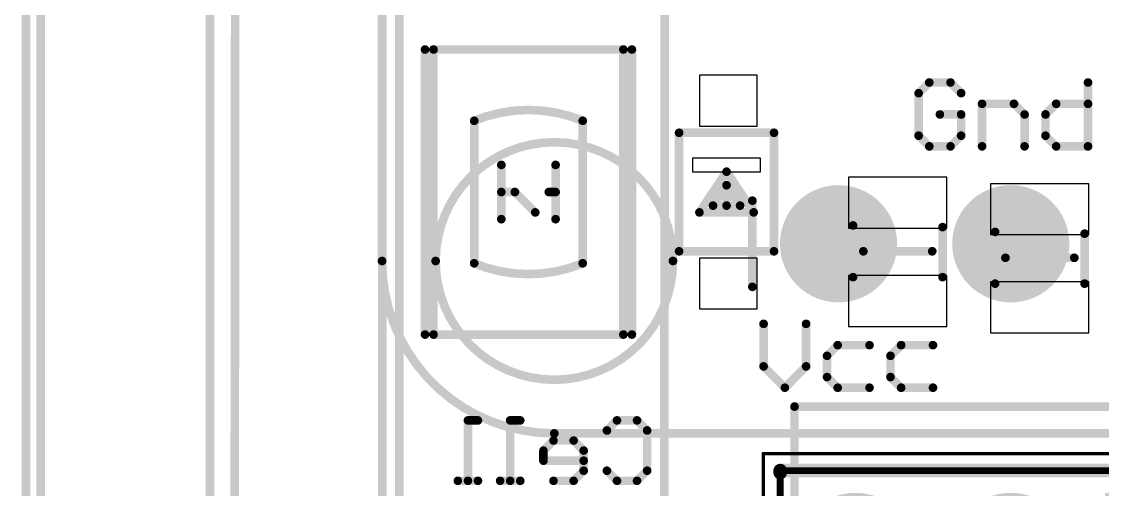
# Model space of a CAD drawing. Header units: millimetres. Extents: x 14 to 185, y 20 to 238.
# Drawn here: x 13.61 to 29.54, y 61.79 to 68.68 of the extents above; entities that cross this region are included whole.
import ezdxf

# ---------------------------------------------------------------- set-up
doc = ezdxf.new("R2010")
doc.units = ezdxf.units.MM
for name, color, linetype in [('BottomLayer', 5, 'Continuous'), ('BottomOverlay', 54, 'Continuous'), ('BottomSolder', 6, 'Continuous'), ('Mechanical1', 6, 'Continuous'), ('Mechanical13', 56, 'Continuous'), ('Mechanical15', 56, 'Continuous'), ('Mechanical9', 56, 'Continuous'), ('MultiLayer', 9, 'Continuous'), ('PadHoleLayer', 156, 'Continuous'), ('TopLayer', 1, 'Continuous'), ('TopOverlay', 2, 'Continuous'), ('TopSolder', 216, 'Continuous')]:
    doc.layers.add(name, color=color, linetype=linetype)

# ---------------------------------------------------------------- blocks, each defined once
blk = doc.blocks.new('TO_251_3_8')
at = {"layer": 'BottomLayer', "const_width": 0.8}
for points in [[(-0.4, 0, 1), (0.4, 0, 1)], [(-0.4, -2.29, 1), (0.4, -2.29, 1)]]:
    blk.add_lwpolyline(points, format="xyb", close=True, dxfattribs=at)
at = {"layer": 'BottomLayer'}
blk.add_solid([(-0.8, 1.49), (0.8, 1.49), (-0.8, 3.09), (0.8, 3.09)], dxfattribs=at)
at = {"layer": 'BottomSolder', "const_width": 0.902}
for points in [[(-0.451, 0, 1), (0.451, 0, 1)], [(-0.451, -2.29, 1), (0.451, -2.29, 1)]]:
    blk.add_lwpolyline(points, format="xyb", close=True, dxfattribs=at)
at = {"layer": 'BottomSolder'}
blk.add_solid([(-0.902, 1.388), (0.902, 1.388), (-0.902, 3.192), (0.902, 3.192)], dxfattribs=at)
at = {"layer": 'Mechanical13', "const_width": 0.1}
for points in [[(1.27, 3.4), (-1.23, 3.4)], [(-1.23, -3.4), (-1.23, 3.4)], [(0.77, -3.4), (0.77, 3.4)], [(1.27, -3.4), (1.27, 3.4)], [(1.27, -3.4), (-1.23, -3.4)]]:
    blk.add_lwpolyline(points, dxfattribs=at)
at = {"layer": 'Mechanical13', "const_width": 0.05}
for points in [[(-1.255, 3.4, 1), (-1.205, 3.4, 1)], [(-1.255, 3.4, 1), (-1.205, 3.4, 1)], [(0.745, 3.4, 1), (0.795, 3.4, 1)], [(1.245, 3.4, 1), (1.295, 3.4, 1)], [(1.245, 3.4, 1), (1.295, 3.4, 1)], [(-1.255, -3.4, 1), (-1.205, -3.4, 1)], [(-1.255, -3.4, 1), (-1.205, -3.4, 1)], [(0.745, -3.4, 1), (0.795, -3.4, 1)], [(1.245, -3.4, 1), (1.295, -3.4, 1)], [(1.245, -3.4, 1), (1.295, -3.4, 1)]]:
    blk.add_lwpolyline(points, format="xyb", close=True, dxfattribs=at)
at = {"layer": 'Mechanical15'}
for points, const_width in [([(1.52, 3.65), (-1.48, 3.65)], 0.05), ([(-1.48, -3.65), (-1.48, 3.65)], 0.05), ([(1.52, -3.65), (1.52, 3.65)], 0.05), ([(0, -0.5), (0, 0.5)], 0.1), ([(0.5, 0), (-0.5, 0)], 0.1), ([(1.52, -3.65), (-1.48, -3.65)], 0.05)]:
    blk.add_lwpolyline(points, dxfattribs=dict(at, const_width=const_width))
for points, const_width in [([(-1.492, 3.65, 1), (-1.468, 3.65, 1)], 0.025), ([(-1.492, 3.65, 1), (-1.468, 3.65, 1)], 0.025), ([(1.508, 3.65, 1), (1.532, 3.65, 1)], 0.025), ([(1.508, 3.65, 1), (1.532, 3.65, 1)], 0.025), ([(-0.025, 0.5, 1), (0.025, 0.5, 1)], 0.05), ([(-0.525, 0, 1), (-0.475, 0, 1)], 0.05), ([(0.475, 0, 1), (0.525, 0, 1)], 0.05), ([(-0.025, -0.5, 1), (0.025, -0.5, 1)], 0.05), ([(-1.492, -3.65, 1), (-1.468, -3.65, 1)], 0.025), ([(-1.492, -3.65, 1), (-1.468, -3.65, 1)], 0.025), ([(1.508, -3.65, 1), (1.532, -3.65, 1)], 0.025), ([(1.508, -3.65, 1), (1.532, -3.65, 1)], 0.025)]:
    blk.add_lwpolyline(points, format="xyb", close=True, dxfattribs=dict(at, const_width=const_width))
at = {"layer": 'MultiLayer', "const_width": 0.8}
for points in [[(-0.4, 0, 1), (0.4, 0, 1)], [(-0.4, -2.29, 1), (0.4, -2.29, 1)]]:
    blk.add_lwpolyline(points, format="xyb", close=True, dxfattribs=at)
at = {"layer": 'MultiLayer'}
blk.add_solid([(-0.8, 1.49), (0.8, 1.49), (-0.8, 3.09), (0.8, 3.09)], dxfattribs=at)
at = {"layer": 'PadHoleLayer', "const_width": 0.5}
for points in [[(-0.25, 2.29, 1), (0.25, 2.29, 1)], [(-0.25, 0, 1), (0.25, 0, 1)], [(-0.25, -2.29, 1), (0.25, -2.29, 1)]]:
    blk.add_lwpolyline(points, format="xyb", close=True, dxfattribs=at)
at = {"layer": 'TopLayer', "const_width": 0.8}
for points in [[(-0.4, 0, 1), (0.4, 0, 1)], [(-0.4, -2.29, 1), (0.4, -2.29, 1)]]:
    blk.add_lwpolyline(points, format="xyb", close=True, dxfattribs=at)
at = {"layer": 'TopLayer'}
blk.add_solid([(-0.8, 1.49), (0.8, 1.49), (-0.8, 3.09), (0.8, 3.09)], dxfattribs=at)
at = {"layer": 'TopOverlay'}
for points, const_width in [([(0.125, 4.05, 1), (-0.125, 4.05, 1)], 0.25), ([(-0.188, 4.05, 1), (-0.063, 4.05, 1)], 0.125), ([(0.063, 4.05, 1), (0.188, 4.05, 1)], 0.125), ([(0.72, 3.49, 1), (0.82, 3.49, 1)], 0.1), ([(-1.28, 3.4, 1), (-1.18, 3.4, 1)], 0.1), ([(-1.28, 3.4, 1), (-1.18, 3.4, 1)], 0.1), ([(-1.25, 3.4, 1), (-1.15, 3.4, 1)], 0.1), ([(0.72, 3.4, 1), (0.82, 3.4, 1)], 0.1), ([(1.15, 3.4, 1), (1.25, 3.4, 1)], 0.1), ([(1.22, 3.4, 1), (1.32, 3.4, 1)], 0.1), ([(1.22, 3.4, 1), (1.32, 3.4, 1)], 0.1), ([(-1.28, -3.4, 1), (-1.18, -3.4, 1)], 0.1), ([(-1.28, -3.4, 1), (-1.18, -3.4, 1)], 0.1), ([(-1.25, -3.4, 1), (-1.15, -3.4, 1)], 0.1), ([(0.72, -3.4, 1), (0.82, -3.4, 1)], 0.1), ([(1.15, -3.4, 1), (1.25, -3.4, 1)], 0.1), ([(1.22, -3.4, 1), (1.32, -3.4, 1)], 0.1), ([(1.22, -3.4, 1), (1.32, -3.4, 1)], 0.1), ([(0.72, -3.49, 1), (0.82, -3.49, 1)], 0.1)]:
    blk.add_lwpolyline(points, format="xyb", close=True, dxfattribs=dict(at, const_width=const_width))
at = {"layer": 'TopOverlay', "const_width": 0.2}
for points in [[(0.77, 3.4), (0.77, 3.49)], [(-1.23, -3.4), (-1.23, 3.4)], [(-1.2, 3.4), (-1.23, 3.4)], [(1.27, 3.4), (1.2, 3.4)], [(1.27, -3.4), (1.27, 3.4)], [(-1.2, -3.4), (-1.23, -3.4)], [(0.77, -3.49), (0.77, -3.4)], [(1.27, -3.4), (1.2, -3.4)]]:
    blk.add_lwpolyline(points, dxfattribs=at)
at = {"layer": 'TopSolder', "const_width": 0.902}
for points in [[(-0.451, 0, 1), (0.451, 0, 1)], [(-0.451, -2.29, 1), (0.451, -2.29, 1)]]:
    blk.add_lwpolyline(points, format="xyb", close=True, dxfattribs=at)
at = {"layer": 'TopSolder'}
blk.add_solid([(-0.902, 1.388), (0.902, 1.388), (-0.902, 3.192), (0.902, 3.192)], dxfattribs=at)
blk = doc.blocks.new('ADAFRUIT_904_11')
at = {"layer": 'BottomLayer', "const_width": 0.762}
for points in [[(-0.381, 0, 1), (0.381, 0, 1)], [(2.159, 0, 1), (2.921, 0, 1)]]:
    blk.add_lwpolyline(points, format="xyb", close=True, dxfattribs=at)
at = {"layer": 'BottomSolder', "const_width": 0.864}
for points in [[(-0.432, 0, 1), (0.432, 0, 1)], [(2.108, 0, 1), (2.972, 0, 1)]]:
    blk.add_lwpolyline(points, format="xyb", close=True, dxfattribs=at)
at = {"layer": 'MultiLayer', "const_width": 0.762}
for points in [[(-0.381, 0, 1), (0.381, 0, 1)], [(2.159, 0, 1), (2.921, 0, 1)]]:
    blk.add_lwpolyline(points, format="xyb", close=True, dxfattribs=at)
at = {"layer": 'PadHoleLayer', "const_width": 0.483}
for points in [[(-0.241, 0, 1), (0.241, 0, 1)], [(2.299, 0, 1), (2.781, 0, 1)]]:
    blk.add_lwpolyline(points, format="xyb", close=True, dxfattribs=at)
at = {"layer": 'TopLayer', "const_width": 0.762}
for points in [[(-0.381, 0, 1), (0.381, 0, 1)], [(2.159, 0, 1), (2.921, 0, 1)]]:
    blk.add_lwpolyline(points, format="xyb", close=True, dxfattribs=at)
at = {"layer": 'TopOverlay', "const_width": 0.127}
for points in [[(-6.731, -0.254), (-6.731, 16.906)], [(1.181, 2.219), (1.338, 2.376)], [(1.338, 2.376), (1.651, 2.376)], [(1.651, 2.376), (1.808, 2.219)], [(3.679, 1.435), (3.679, 2.376)], [(1.181, 1.592), (1.181, 2.219)], [(2.117, 1.435), (2.117, 2.062)], [(2.117, 2.062), (2.587, 2.062)], [(2.587, 2.062), (2.744, 1.905)], [(3.052, 1.905), (3.209, 2.062)], [(3.209, 2.062), (3.679, 2.062)], [(1.495, 1.905), (1.808, 1.905)], [(1.808, 1.592), (1.808, 1.905)], [(2.744, 1.435), (2.744, 1.905)], [(3.052, 1.592), (3.052, 1.905)], [(1.181, 1.592), (1.338, 1.435)], [(1.651, 1.435), (1.808, 1.592)], [(3.052, 1.592), (3.209, 1.435)], [(1.338, 1.435), (1.651, 1.435)], [(3.209, 1.435), (3.679, 1.435)], [(-1.27, -0.635), (-1.27, 0.635)], [(-1.105, -1.807), (-1.105, -1.18)], [(-0.478, -1.807), (-0.478, -1.18)], [(-0.169, -1.651), (-0.013, -1.494)], [(-0.013, -1.494), (0.458, -1.494)], [(0.766, -1.651), (0.923, -1.494)], [(0.923, -1.494), (1.393, -1.494)], [(-0.169, -1.964), (-0.169, -1.651)], [(0.766, -1.964), (0.766, -1.651)], [(-1.105, -1.807), (-0.791, -2.121)], [(-0.791, -2.121), (-0.478, -1.807)], [(-0.169, -1.964), (-0.013, -2.121)], [(0.766, -1.964), (0.923, -2.121)], [(-0.013, -2.121), (0.458, -2.121)], [(0.923, -2.121), (1.393, -2.121)], [(-4.191, -2.794), (16.129, -2.794)]]:
    blk.add_lwpolyline(points, dxfattribs=at)
at = {"layer": 'TopOverlay'}
for points, const_width in [([(1.306, 2.376, 1), (1.37, 2.376, 1)], 0.0635), ([(1.306, 2.376, 1), (1.37, 2.376, 1)], 0.0635), ([(1.62, 2.376, 1), (1.683, 2.376, 1)], 0.0635), ([(1.62, 2.376, 1), (1.683, 2.376, 1)], 0.0635), ([(3.647, 2.376, 1), (3.711, 2.376, 1)], 0.0635), ([(1.149, 2.219, 1), (1.213, 2.219, 1)], 0.0635), ([(1.149, 2.219, 1), (1.213, 2.219, 1)], 0.0635), ([(1.776, 2.219, 1), (1.84, 2.219, 1)], 0.0635), ([(2.085, 2.062, 1), (2.148, 2.062, 1)], 0.0635), ([(2.085, 2.062, 1), (2.148, 2.062, 1)], 0.0635), ([(2.555, 2.062, 1), (2.619, 2.062, 1)], 0.0635), ([(2.555, 2.062, 1), (2.619, 2.062, 1)], 0.0635), ([(3.177, 2.062, 1), (3.241, 2.062, 1)], 0.0635), ([(3.177, 2.062, 1), (3.241, 2.062, 1)], 0.0635), ([(3.647, 2.062, 1), (3.711, 2.062, 1)], 0.0635), ([(1.463, 1.905, 1), (1.526, 1.905, 1)], 0.0635), ([(1.776, 1.905, 1), (1.84, 1.905, 1)], 0.0635), ([(1.776, 1.905, 1), (1.84, 1.905, 1)], 0.0635), ([(2.712, 1.905, 1), (2.775, 1.905, 1)], 0.0635), ([(2.712, 1.905, 1), (2.775, 1.905, 1)], 0.0635), ([(3.02, 1.905, 1), (3.084, 1.905, 1)], 0.0635), ([(3.02, 1.905, 1), (3.084, 1.905, 1)], 0.0635), ([(1.149, 1.592, 1), (1.213, 1.592, 1)], 0.0635), ([(1.149, 1.592, 1), (1.213, 1.592, 1)], 0.0635), ([(1.776, 1.592, 1), (1.84, 1.592, 1)], 0.0635), ([(1.776, 1.592, 1), (1.84, 1.592, 1)], 0.0635), ([(3.02, 1.592, 1), (3.084, 1.592, 1)], 0.0635), ([(3.02, 1.592, 1), (3.084, 1.592, 1)], 0.0635), ([(-2.441, -0.254, 1), (-5.941, -0.254, 1)], 0.127), ([(1.306, 1.435, 1), (1.37, 1.435, 1)], 0.0635), ([(1.306, 1.435, 1), (1.37, 1.435, 1)], 0.0635), ([(1.62, 1.435, 1), (1.683, 1.435, 1)], 0.0635), ([(1.62, 1.435, 1), (1.683, 1.435, 1)], 0.0635), ([(2.085, 1.435, 1), (2.148, 1.435, 1)], 0.0635), ([(2.712, 1.435, 1), (2.775, 1.435, 1)], 0.0635), ([(3.177, 1.435, 1), (3.241, 1.435, 1)], 0.0635), ([(3.177, 1.435, 1), (3.241, 1.435, 1)], 0.0635), ([(3.647, 1.435, 1), (3.711, 1.435, 1)], 0.0635), ([(3.647, 1.435, 1), (3.711, 1.435, 1)], 0.0635), ([(-1.302, 0.635, 1), (-1.238, 0.635, 1)], 0.0635), ([(-6.763, -0.254, 1), (-6.699, -0.254, 1)], 0.0635), ([(-6.763, -0.254, 1), (-6.699, -0.254, 1)], 0.0635), ([(-5.973, -0.254, 1), (-5.909, -0.254, 1)], 0.0635), ([(-2.473, -0.254, 1), (-2.409, -0.254, 1)], 0.0635), ([(-1.302, -0.635, 1), (-1.238, -0.635, 1)], 0.0635), ([(-1.137, -1.18, 1), (-1.073, -1.18, 1)], 0.0635), ([(-0.51, -1.18, 1), (-0.446, -1.18, 1)], 0.0635), ([(-0.044, -1.494, 1), (0.019, -1.494, 1)], 0.0635), ([(-0.044, -1.494, 1), (0.019, -1.494, 1)], 0.0635), ([(0.426, -1.494, 1), (0.489, -1.494, 1)], 0.0635), ([(0.891, -1.494, 1), (0.955, -1.494, 1)], 0.0635), ([(0.891, -1.494, 1), (0.955, -1.494, 1)], 0.0635), ([(1.361, -1.494, 1), (1.425, -1.494, 1)], 0.0635), ([(-0.201, -1.651, 1), (-0.138, -1.651, 1)], 0.0635), ([(-0.201, -1.651, 1), (-0.138, -1.651, 1)], 0.0635), ([(0.734, -1.651, 1), (0.798, -1.651, 1)], 0.0635), ([(0.734, -1.651, 1), (0.798, -1.651, 1)], 0.0635), ([(-1.137, -1.807, 1), (-1.073, -1.807, 1)], 0.0635), ([(-1.137, -1.807, 1), (-1.073, -1.807, 1)], 0.0635), ([(-0.51, -1.807, 1), (-0.446, -1.807, 1)], 0.0635), ([(-0.51, -1.807, 1), (-0.446, -1.807, 1)], 0.0635), ([(-0.201, -1.964, 1), (-0.138, -1.964, 1)], 0.0635), ([(-0.201, -1.964, 1), (-0.138, -1.964, 1)], 0.0635), ([(0.734, -1.964, 1), (0.798, -1.964, 1)], 0.0635), ([(0.734, -1.964, 1), (0.798, -1.964, 1)], 0.0635), ([(-0.823, -2.121, 1), (-0.76, -2.121, 1)], 0.0635), ([(-0.823, -2.121, 1), (-0.76, -2.121, 1)], 0.0635), ([(-0.044, -2.121, 1), (0.019, -2.121, 1)], 0.0635), ([(-0.044, -2.121, 1), (0.019, -2.121, 1)], 0.0635), ([(0.426, -2.121, 1), (0.489, -2.121, 1)], 0.0635), ([(0.891, -2.121, 1), (0.955, -2.121, 1)], 0.0635), ([(0.891, -2.121, 1), (0.955, -2.121, 1)], 0.0635), ([(1.361, -2.121, 1), (1.425, -2.121, 1)], 0.0635), ([(-4.223, -2.794, 1), (-4.159, -2.794, 1)], 0.0635), ([(-4.223, -2.794, 1), (-4.159, -2.794, 1)], 0.0635)]:
    blk.add_lwpolyline(points, format="xyb", close=True, dxfattribs=dict(at, const_width=const_width))
at = {"layer": 'TopOverlay', "const_width": 0.127}
blk.add_lwpolyline([(-4.191, -2.794, -0.414214), (-6.731, -0.254)], format="xyb", dxfattribs=at)
at = {"layer": 'TopSolder', "const_width": 0.864}
for points in [[(-0.432, 0, 1), (0.432, 0, 1)], [(2.108, 0, 1), (2.972, 0, 1)]]:
    blk.add_lwpolyline(points, format="xyb", close=True, dxfattribs=at)
blk = doc.blocks.new('ADAFRUIT_2687_B_18')
at = {"layer": 'BottomOverlay'}
for p, q in [((10.152, -37.582), (9.402, -37.582)), ((9.402, -37.582), (9.402, -39.032)), ((10.152, -39.032), (10.152, -37.582)), ((11.6, -37.582), (10.85, -37.582)), ((10.85, -37.582), (10.85, -39.032)), ((11.6, -39.032), (11.6, -37.582)), ((9.402, -39.032), (10.152, -39.032)), ((10.85, -39.032), (11.6, -39.032)), ((10.056, -39.677), (9.306, -39.677)), ((9.306, -39.677), (9.306, -41.127)), ((10.056, -41.127), (10.056, -39.677)), ((11.504, -39.677), (10.754, -39.677)), ((10.754, -39.677), (10.754, -41.127)), ((11.504, -41.127), (11.504, -39.677)), ((9.306, -41.127), (10.056, -41.127)), ((10.754, -41.127), (11.504, -41.127)), ((8.552, -42.476), (7.802, -42.476)), ((7.802, -42.476), (7.802, -43.326)), ((8.552, -43.326), (8.552, -42.476)), ((9.225, -42.426), (9.025, -42.426)), ((9.025, -42.426), (9.025, -43.426)), ((9.225, -43.426), (9.225, -42.426)), ((11.248, -42.476), (10.498, -42.476)), ((10.498, -42.476), (10.498, -43.326)), ((11.248, -43.326), (11.248, -42.476)), ((7.802, -43.326), (8.552, -43.326)), ((10.498, -43.326), (11.248, -43.326)), ((9.025, -43.426), (9.225, -43.426))]:
    blk.add_line(p, q, dxfattribs=at)
at = {"layer": 'BottomOverlay', "const_width": 0.127}
for points in [[(12.686, -41.924), (12.686, -11.924)], [(10.875, -37.646), (10.138, -37.646)], [(10.494, -38.814), (10.494, -37.798)], [(10.875, -38.966), (10.113, -38.966)], [(10.779, -39.741), (10.042, -39.741)], [(10.398, -40.909), (10.398, -39.893)], [(10.779, -41.061), (10.017, -41.061)], [(42.686, -41.924), (12.686, -41.924)], [(10.398, -42.226), (8.652, -42.226)], [(8.652, -43.626), (8.652, -42.226)], [(10.398, -43.626), (10.398, -42.226)], [(9.225, -42.926), (9.825, -42.526)], [(9.825, -43.326), (9.825, -42.526)], [(9.425, -42.926), (9.725, -42.726)], [(9.725, -43.126), (9.725, -42.726)], [(9.825, -43.326), (9.225, -42.926)], [(9.725, -42.926), (9.425, -42.926)], [(9.725, -43.126), (9.425, -42.926)], [(10.398, -43.626), (8.652, -43.626)], [(12.89, -44.246), (13.038, -44.097)], [(13.631, -44.097), (13.038, -44.097)], [(13.78, -44.246), (13.631, -44.097)], [(11.625, -44.322), (7.425, -44.322)], [(12.89, -44.542), (12.89, -44.246)], [(13.78, -44.542), (13.78, -44.246)], [(7.425, -47.247), (7.425, -44.447)], [(11.625, -44.447), (7.425, -44.447)], [(11.625, -47.247), (11.625, -44.447)], [(13.038, -44.69), (12.89, -44.542)], [(13.631, -44.69), (13.78, -44.542)], [(10.575, -45.047), (8.475, -45.047)], [(13.186, -45.181), (13.335, -45.033)], [(13.631, -45.033), (13.335, -45.033)], [(13.483, -45.626), (13.483, -45.033)], [(13.78, -45.181), (13.631, -45.033)], [(13.186, -45.478), (13.186, -45.181)], [(13.78, -45.478), (13.78, -45.181)], [(9.525, -45.447), (9.125, -45.447)], [(9.525, -45.547), (9.525, -45.447)], [(9.925, -45.447), (9.525, -45.447)], [(13.335, -45.626), (13.186, -45.478)], [(13.483, -45.626), (13.335, -45.626)], [(9.525, -46.047), (9.825, -45.747)], [(9.525, -46.247), (9.525, -46.047)], [(12.89, -46.117), (12.89, -45.968)], [(13.78, -46.117), (12.89, -46.117)], [(13.78, -46.265), (13.78, -45.968)], [(9.525, -46.247), (9.125, -46.247)], [(9.925, -46.247), (9.525, -46.247)], [(12.89, -46.74), (12.89, -46.592)], [(13.78, -46.889), (13.78, -46.592)], [(10.575, -46.647), (8.475, -46.647)], [(13.78, -46.74), (12.89, -46.74)], [(11.625, -47.247), (7.425, -47.247)], [(11.625, -47.372), (7.425, -47.372)], [(41.91, -47.752), (1.27, -47.752)]]:
    blk.add_lwpolyline(points, dxfattribs=at)
at = {"layer": 'BottomOverlay', "const_width": 0.0635}
for points in [[(10.106, -37.646, 1), (10.17, -37.646, 1)], [(10.843, -37.646, 1), (10.907, -37.646, 1)], [(10.462, -37.798, 1), (10.526, -37.798, 1)], [(10.462, -38.814, 1), (10.526, -38.814, 1)], [(10.081, -38.966, 1), (10.145, -38.966, 1)], [(10.843, -38.966, 1), (10.907, -38.966, 1)], [(10.01, -39.741, 1), (10.074, -39.741, 1)], [(10.747, -39.741, 1), (10.811, -39.741, 1)], [(10.366, -39.893, 1), (10.43, -39.893, 1)], [(10.366, -40.909, 1), (10.43, -40.909, 1)], [(9.985, -41.061, 1), (10.049, -41.061, 1)], [(10.747, -41.061, 1), (10.811, -41.061, 1)], [(12.654, -41.924, 1), (12.718, -41.924, 1)], [(12.654, -41.924, 1), (12.718, -41.924, 1)], [(8.62, -42.226, 1), (8.684, -42.226, 1)], [(8.62, -42.226, 1), (8.684, -42.226, 1)], [(10.366, -42.226, 1), (10.43, -42.226, 1)], [(10.366, -42.226, 1), (10.43, -42.226, 1)], [(9.793, -42.526, 1), (9.857, -42.526, 1)], [(9.793, -42.526, 1), (9.857, -42.526, 1)], [(9.693, -42.726, 1), (9.757, -42.726, 1)], [(9.693, -42.726, 1), (9.757, -42.726, 1)], [(9.193, -42.926, 1), (9.257, -42.926, 1)], [(9.193, -42.926, 1), (9.257, -42.926, 1)], [(9.393, -42.926, 1), (9.457, -42.926, 1)], [(9.393, -42.926, 1), (9.457, -42.926, 1)], [(9.393, -42.926, 1), (9.457, -42.926, 1)], [(9.693, -42.926, 1), (9.757, -42.926, 1)], [(9.693, -43.126, 1), (9.757, -43.126, 1)], [(9.693, -43.126, 1), (9.757, -43.126, 1)], [(9.793, -43.326, 1), (9.857, -43.326, 1)], [(9.793, -43.326, 1), (9.857, -43.326, 1)], [(8.62, -43.626, 1), (8.684, -43.626, 1)], [(8.62, -43.626, 1), (8.684, -43.626, 1)], [(10.366, -43.626, 1), (10.43, -43.626, 1)], [(10.366, -43.626, 1), (10.43, -43.626, 1)], [(13.006, -44.097, 1), (13.07, -44.097, 1)], [(13.006, -44.097, 1), (13.07, -44.097, 1)], [(13.599, -44.097, 1), (13.663, -44.097, 1)], [(13.599, -44.097, 1), (13.663, -44.097, 1)], [(7.393, -44.322, 1), (7.457, -44.322, 1)], [(11.593, -44.322, 1), (11.657, -44.322, 1)], [(12.858, -44.246, 1), (12.921, -44.246, 1)], [(12.858, -44.246, 1), (12.921, -44.246, 1)], [(13.748, -44.246, 1), (13.811, -44.246, 1)], [(13.748, -44.246, 1), (13.811, -44.246, 1)], [(7.393, -44.447, 1), (7.457, -44.447, 1)], [(7.393, -44.447, 1), (7.457, -44.447, 1)], [(11.593, -44.447, 1), (11.657, -44.447, 1)], [(11.593, -44.447, 1), (11.657, -44.447, 1)], [(12.858, -44.542, 1), (12.921, -44.542, 1)], [(12.858, -44.542, 1), (12.921, -44.542, 1)], [(13.748, -44.542, 1), (13.811, -44.542, 1)], [(13.748, -44.542, 1), (13.811, -44.542, 1)], [(13.006, -44.69, 1), (13.07, -44.69, 1)], [(13.599, -44.69, 1), (13.663, -44.69, 1)], [(8.443, -45.047, 1), (8.507, -45.047, 1)], [(8.443, -45.047, 1), (8.507, -45.047, 1)], [(10.543, -45.047, 1), (10.607, -45.047, 1)], [(10.543, -45.047, 1), (10.607, -45.047, 1)], [(13.303, -45.033, 1), (13.366, -45.033, 1)], [(13.303, -45.033, 1), (13.366, -45.033, 1)], [(13.451, -45.033, 1), (13.515, -45.033, 1)], [(13.599, -45.033, 1), (13.663, -45.033, 1)], [(13.599, -45.033, 1), (13.663, -45.033, 1)], [(13.155, -45.181, 1), (13.218, -45.181, 1)], [(13.155, -45.181, 1), (13.218, -45.181, 1)], [(13.748, -45.181, 1), (13.811, -45.181, 1)], [(13.748, -45.181, 1), (13.811, -45.181, 1)], [(9.093, -45.447, 1), (9.157, -45.447, 1)], [(9.493, -45.447, 1), (9.557, -45.447, 1)], [(9.493, -45.447, 1), (9.557, -45.447, 1)], [(9.493, -45.447, 1), (9.557, -45.447, 1)], [(9.893, -45.447, 1), (9.957, -45.447, 1)], [(13.155, -45.478, 1), (13.218, -45.478, 1)], [(13.155, -45.478, 1), (13.218, -45.478, 1)], [(13.748, -45.478, 1), (13.811, -45.478, 1)], [(9.493, -45.547, 1), (9.557, -45.547, 1)], [(13.303, -45.626, 1), (13.366, -45.626, 1)], [(13.303, -45.626, 1), (13.366, -45.626, 1)], [(13.451, -45.626, 1), (13.515, -45.626, 1)], [(13.451, -45.626, 1), (13.515, -45.626, 1)], [(9.793, -45.747, 1), (9.857, -45.747, 1)], [(9.493, -46.047, 1), (9.557, -46.047, 1)], [(9.493, -46.047, 1), (9.557, -46.047, 1)], [(12.858, -45.968, 1), (12.921, -45.968, 1)], [(12.858, -46.117, 1), (12.921, -46.117, 1)], [(12.858, -46.117, 1), (12.921, -46.117, 1)], [(13.748, -45.968, 1), (13.811, -45.968, 1)], [(13.748, -46.117, 1), (13.811, -46.117, 1)], [(9.093, -46.247, 1), (9.157, -46.247, 1)], [(9.493, -46.247, 1), (9.557, -46.247, 1)], [(9.493, -46.247, 1), (9.557, -46.247, 1)], [(9.493, -46.247, 1), (9.557, -46.247, 1)], [(9.893, -46.247, 1), (9.957, -46.247, 1)], [(13.748, -46.265, 1), (13.811, -46.265, 1)], [(12.858, -46.592, 1), (12.921, -46.592, 1)], [(13.748, -46.592, 1), (13.811, -46.592, 1)], [(8.443, -46.647, 1), (8.507, -46.647, 1)], [(8.443, -46.647, 1), (8.507, -46.647, 1)], [(10.543, -46.647, 1), (10.607, -46.647, 1)], [(10.543, -46.647, 1), (10.607, -46.647, 1)], [(12.858, -46.74, 1), (12.921, -46.74, 1)], [(12.858, -46.74, 1), (12.921, -46.74, 1)], [(13.748, -46.74, 1), (13.811, -46.74, 1)], [(13.748, -46.889, 1), (13.811, -46.889, 1)], [(7.393, -47.247, 1), (7.457, -47.247, 1)], [(7.393, -47.247, 1), (7.457, -47.247, 1)], [(7.393, -47.372, 1), (7.457, -47.372, 1)], [(11.593, -47.247, 1), (11.657, -47.247, 1)], [(11.593, -47.247, 1), (11.657, -47.247, 1)], [(11.593, -47.372, 1), (11.657, -47.372, 1)]]:
    blk.add_lwpolyline(points, format="xyb", close=True, dxfattribs=at)
at = {"layer": 'BottomOverlay', "const_width": 0.127}
for points in [[(8.475, -46.647, -0.19891), (8.475, -45.047)], [(10.575, -45.047, -0.19891), (10.575, -46.647)]]:
    blk.add_lwpolyline(points, format="xyb", dxfattribs=at)

msp = doc.modelspace()

# ---------------------------------------------------------------- linework, layer by layer
at = {"layer": 'Mechanical1', "const_width": 0.127}
for points in [[(13.672, 31.847), (13.672, 112.822)], [(13.891, 31.847), (13.891, 112.822)], [(18.927, 31.847), (18.927, 112.822)], [(16.743, 52.085), (16.76, 72.335)], [(23.077, 51.934), (23.094, 72.335)]]:
    msp.add_lwpolyline(points, dxfattribs=at)
at = {"layer": 'Mechanical9', "const_width": 0.127}
msp.add_lwpolyline([(16.387, 31.847), (16.387, 112.822)], dxfattribs=at)

# ---------------------------------------------------------------- block references
for name, p, rotation in [('ADAFRUIT_904_11', (25.654, 65.405), 360), ('ADAFRUIT_2687_B_18', (66.929, 75.692), 270), ('TO_251_3_8', (28.194, 60.833), 270)]:
    msp.add_blockref(name, p, dxfattribs=dict(rotation=rotation))

doc.saveas('drawing.dxf')
